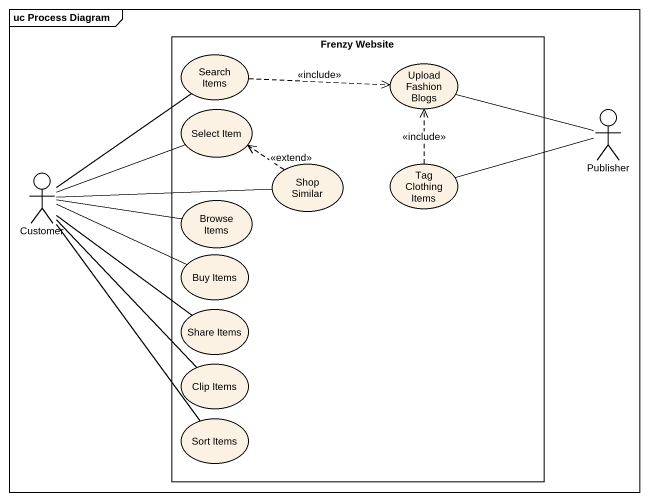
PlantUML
@startuml
mainframe uc Process Diagram
rectangle "Frenzy Website" as Frenzy_Website {
  usecase "Search Items" as Search_Items
  usecase "Upload Fashion Blogs" as Upload_Fashion_Blogs
  usecase "Select Item" as Select_Item
  usecase "Browse Items" as Browse_Items
  usecase "Shop Similar" as Shop_Similar
  usecase "Tag Clothing Items" as Tag_Clothing_Items
  usecase "Buy Items" as Buy_Items
  usecase "Share Items" as Share_Items
  usecase "Clip Items" as Clip_Items
  usecase "Sort Items" as Sort_Items
}
actor Publisher
actor Customer
Search_Items .right.> Upload_Fashion_Blogs : <<include>>
Publisher -left- Upload_Fashion_Blogs
Publisher -left- Tag_Clothing_Items
Customer -up- Search_Items
Customer -right- Select_Item
Customer -right- Browse_Items
Customer -right- Shop_Similar
Customer -right- Buy_Items
Customer -- Share_Items
Customer -- Clip_Items
Customer -- Sort_Items
Shop_Similar .up.> Select_Item : <<extend>>
Tag_Clothing_Items .up.> Upload_Fashion_Blogs : <<include>>
@enduml
